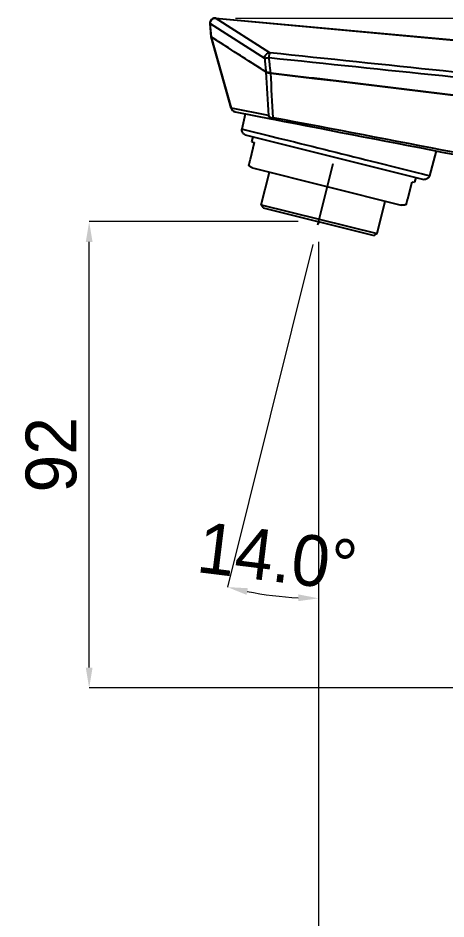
# Model space of a CAD drawing. Extents: x 0 to 948, y 0 to 695.
# Drawn here: x 417.3 to 501.5, y 299.8 to 477.2 of the extents above; entities that cross this region are included whole.
import ezdxf

# ---------------------------------------------------------------- set-up
doc = ezdxf.new("R2010")
doc.units = 0
doc.header["$LTSCALE"] = 10
doc.header["$MEASUREMENT"] = 0
doc.header["$PDMODE"] = 3
doc.header["$PDSIZE"] = -10
doc.linetypes.add('CENTER', pattern=[2, 1.25, -0.25, 0.25, -0.25])
doc.layers.get('0').update_dxf_attribs({"linetype": 'CONTINUOUS'})
doc.layers.get('DEFPOINTS').update_dxf_attribs({"linetype": 'CONTINUOUS'})
for name, color, linetype in [('1', 7, 'CONTINUOUS'), ('DEF_LAYER_ASSEM_MEMBER', 7, 'CONTINUOUS'), ('DEF_LAYER_SYMBOL', 7, 'CONTINUOUS'), ('레이어 1', 7, 'CONTINUOUS')]:
    doc.layers.add(name, color=color, linetype=linetype)
doc.styles.add('Daelim Dimension', font='')
doc.styles.get('Daelim Dimension').set_extended_font_data('나눔고딕')
doc.dimstyles.new('DEFAULT', dxfattribs={"dimscale": 2, "dimtxt": 2, "dimasz": 2, "dimexe": 0, "dimexo": 2, "dimgap": 1, "dimtad": 1, "dimdec": 0, "dimzin": 9, "dimdsep": 46, "dimtxsty": 'Daelim Dimension', "dimcen": 0.5, "dimclrd": 5, "dimclre": 5, "dimclrt": 256, "dimadec": 1, "dimazin": 0, "dimtfac": 1, "dimtdec": 0, "dimtix": 1, "dimtmove": 0, "dimatfit": 3, "dimfxl": 1, "dimtolj": 1, "dimtzin": 1, "dimlwd": 9, "dimlwe": 9, "dimarcsym": 0})

# ---------------------------------------------------------------- blocks, each defined once
blk = doc.blocks.new('*D4')
at = {"color": 5, "lineweight": 9, "ltscale": 0.5, "transparency": 16777216}
for p, q in [((460.06, 477.2), (669, 477.2)), ((669, 349.28), (669, 473.2)), ((636.16, 345.28), (669, 345.28))]:
    blk.add_line(p, q, dxfattribs=at)
at = {"color": 5, "ltscale": 0.5, "transparency": 16777216}
for points in [[(668.33, 473.2), (669.66, 473.2), (669, 477.2)], [(668.33, 349.28), (669.66, 349.28), (669, 345.28)]]:
    blk.add_solid(points, dxfattribs=at)
at = {"layer": 'DEFPOINTS', "color": 0, "ltscale": 0.5, "transparency": 16777216}
for p in [(456.06, 477.2), (669, 477.2), (632.16, 345.28)]:
    blk.add_point(p, dxfattribs=at)
at = {"color": 7, "ltscale": 0.5, "transparency": 16777216, "insert": (661.55, 411.24), "char_height": 10, "attachment_point": 5, "rotation": 90, "style": 'Daelim Dimension'}
blk.add_mtext('\\A1;132', dxfattribs=at)
blk = doc.blocks.new('*D5')
at = {"color": 5, "lineweight": 9, "ltscale": 0.5, "transparency": 16777216}
for p, q in [((476.45, 433.11), (476.45, 289.08)), ((604.25, 292.54), (604.25, 289.08)), ((600.25, 289.08), (480.45, 289.08))]:
    blk.add_line(p, q, dxfattribs=at)
at = {"color": 5, "ltscale": 0.5, "transparency": 16777216}
for points in [[(480.45, 289.75), (480.45, 288.42), (476.45, 289.08)], [(600.25, 289.75), (600.25, 288.42), (604.25, 289.08)]]:
    blk.add_solid(points, dxfattribs=at)
at = {"layer": 'DEFPOINTS', "color": 0, "ltscale": 0.5, "transparency": 16777216}
for p in [(476.45, 437.11), (604.25, 296.54), (476.45, 289.08)]:
    blk.add_point(p, dxfattribs=at)
at = {"color": 7, "ltscale": 0.5, "transparency": 16777216, "insert": (540.35, 296.53), "char_height": 10, "attachment_point": 5, "style": 'Daelim Dimension'}
blk.add_mtext('\\A1;128', dxfattribs=at)
blk = doc.blocks.new('*D6')
at = {"color": 5, "lineweight": 9, "ltscale": 0.5, "transparency": 16777216}
for p, q in [((472.45, 437.11), (431.28, 437.11)), ((431.28, 349.28), (431.28, 433.11)), ((568.37, 345.28), (431.28, 345.28))]:
    blk.add_line(p, q, dxfattribs=at)
at = {"color": 5, "ltscale": 0.5, "transparency": 16777216}
for points in [[(430.61, 433.11), (431.94, 433.11), (431.28, 437.11)], [(430.61, 349.28), (431.94, 349.28), (431.28, 345.28)]]:
    blk.add_solid(points, dxfattribs=at)
at = {"layer": 'DEFPOINTS', "color": 0, "ltscale": 0.5, "transparency": 16777216}
for p in [(431.28, 437.11), (476.45, 437.11), (572.37, 345.28)]:
    blk.add_point(p, dxfattribs=at)
at = {"color": 7, "ltscale": 0.5, "transparency": 16777216, "insert": (423.83, 391.2), "char_height": 10, "attachment_point": 5, "rotation": 90, "style": 'Daelim Dimension'}
blk.add_mtext('\\A1;92', dxfattribs=at)
blk = doc.blocks.new('*D0')
at = {"color": 5, "lineweight": 9, "ltscale": 0.5, "transparency": 16777216}
for p, q in [((475.32, 432.58), (458.49, 365.14)), ((476.45, 432.72), (476.45, 362.93))]:
    blk.add_line(p, q, dxfattribs=at)
blk.add_arc((476.45, 437.11), 74.18, 259.0755, 266.9102, dxfattribs=at)
at = {"color": 5, "ltscale": 0.5, "transparency": 16777216}
for points in [[(462.25, 363.62), (462.54, 364.92), (458.49, 365.14)], [(472.47, 363.7), (472.43, 362.37), (476.45, 362.93)]]:
    blk.add_solid(points, dxfattribs=at)
at = {"layer": 'DEFPOINTS', "color": 0, "ltscale": 0.5, "transparency": 16777216}
for p in [(479.62, 449.81), (476.45, 437.11), (476.45, 436.72), (476.29, 436.46), (464.41, 363.91)]:
    blk.add_point(p, dxfattribs=at)
at = {"color": 7, "ltscale": 0.5, "transparency": 16777216, "insert": (468.34, 371.11), "char_height": 10, "attachment_point": 5, "rotation": 352.9929, "style": 'Daelim Dimension'}
blk.add_mtext('\\A1;14.0°', dxfattribs=at)

msp = doc.modelspace()

# ---------------------------------------------------------------- linework, layer by layer
at = {"ltscale": 0.5}
msp.add_line((476.45, 437.11), (476.45, 436.72), dxfattribs=at)
at = {"layer": '1'}
for p, q in [((461.99, 454.22), (497.14, 445.44)), ((463.31, 452.85), (463.79, 452.73)), ((463.44, 447.68), (492.67, 440.37)), ((494.84, 444.98), (495.32, 444.86)), ((465.17, 440.44), (487.97, 434.75)), ((465.53, 439.83), (487.37, 434.39))]:
    msp.add_line(p, q, dxfattribs=at)
at = {"layer": 'DEF_LAYER_ASSEM_MEMBER', "color": 7, "linetype": 'Continuous'}
for p, q in [((465.17, 440.44), (466.77, 446.85)), ((465.53, 439.83), (465.17, 440.44)), ((487.97, 434.75), (489.57, 441.15)), ((487.37, 434.39), (487.97, 434.75))]:
    msp.add_line(p, q, dxfattribs=at)
at = {"layer": 'DEF_LAYER_SYMBOL', "color": 1, "linetype": 'CENTER', "lineweight": -3}
msp.add_line((476.29, 436.46), (479.62, 449.81), dxfattribs=at)
at = {"layer": '레이어 1', "lineweight": -3}
for p, q in [((455.31, 473.48), (455.07, 476.11)), ((455.34, 473.46), (455.1, 476.12)), ((455.1, 476.12), (465.8, 469.28)), ((455.6, 477.09), (455.6, 477.09)), ((456.15, 477.2), (542.93, 469.23)), ((456.15, 477.19), (456.15, 477.2)), ((466.85, 470.35), (456.15, 477.19)), ((456.15, 477.19), (456.15, 477.19)), ((456.15, 477.19), (542.74, 469.22)), ((459.24, 459.44), (455.31, 473.48)), ((459.27, 459.45), (455.35, 473.45)), ((459.24, 459.44), (459.27, 459.45)), ((466.61, 458.02), (459.27, 459.45)), ((460.02, 458.73), (460.02, 458.73)), ((460.02, 458.73), (467.36, 457.3)), ((461.38, 455.37), (462.06, 458.33)), ((476.39, 455.55), (470.12, 456.77)), ((463.79, 452.73), (462.94, 449.34)), ((463.31, 452.85), (463.55, 453.82)), ((499.59, 451.05), (498.28, 446.16)), ((495.57, 445.83), (495.32, 444.86)), ((493.99, 441.59), (494.84, 444.98))]:
    msp.add_line(p, q, dxfattribs=at)
for centre, start, end in [((456.06, 476.2), 117.2878, 185.1774), ((456.06, 476.2), 90, 117.2878), ((456.06, 476.2), 84.7421, 90), ((460.2, 459.71), 196.0588, 255.6099)]:
    msp.add_arc(centre, 1, start, end, dxfattribs=at)
at = {"layer": '레이어 1', "lineweight": -3, "extrusion": (0, 0, -1)}
for centre, major_axis, ratio, start_param, end_param in [((456.06, 476.2), (-0.996, -0.09), 0.00023, 0.000626, 0.265208), ((456.06, 476.2), (-0.538, -0.843), 0.945751, 0.938648, 2.641603), ((456.06, 476.2), (-0.458, 0.889), 0.959628, 6.283161, 6.870043), ((456.06, 476.2), (-0.458, 0.889), 0.959628, 6.283161, 6.870043), ((466.76, 469.37), (-0.538, -0.843), 0.945751, 0.938648, 2.641603), ((466.76, 469.37), (-0.104, -0.995), 0.077359, 1.626096, 2.984723), ((466.76, 469.37), (0.994, 0.109), 0.070509, 3.407479, 4.648566), ((460.21, 459.71), (-0.191, -0.982), 0.96876, 0, 1.118687), ((467.55, 458.28), (0.191, 0.982), 0.96876, 3.141592, 4.201128), ((467.67, 458.26), (-0.191, -0.982), 0.060803, 0, 0.775714), ((479.83, 450.77), (18.45, -4.61), 0.000013, 3.141493, 6.283185)]:
    msp.add_ellipse(centre, major_axis=major_axis, ratio=ratio, start_param=start_param, end_param=end_param, dxfattribs=at)
at = {"layer": '레이어 1', "lineweight": -3}
for points, knots in [([(455.31, 473.48), (455.31, 473.48), (455.31, 473.48), (455.31, 473.48), (455.31, 473.47), (455.32, 473.47), (455.33, 473.46), (455.34, 473.46)], [0, 0, 0, 0, 0.247164, 0.247164, 0.498109, 0.498109, 1, 1, 1, 1]), ([(455.34, 473.46), (455.33, 473.46), (455.32, 473.47), (455.31, 473.48), (455.31, 473.48), (455.31, 473.48), (455.31, 473.48), (455.31, 473.48)], [0, 0, 0, 0, 0.49631, 0.49631, 0.99262, 0.99262, 1, 1, 1, 1]), ([(466.1, 466.58), (465.63, 466.88), (465.16, 467.18), (463.61, 468.17), (462.54, 468.86), (460.39, 470.23), (459.31, 470.92), (457.27, 472.22), (456.31, 472.84), (455.35, 473.45)], [0, 0, 0, 0, 0.131097, 0.131097, 0.43134, 0.43134, 0.731583, 0.731583, 1, 1, 1, 1]), ([(603.34, 456.1), (580.59, 458.48), (557.85, 460.85), (512.35, 465.6), (489.6, 467.98), (466.85, 470.35)], [0, 0, 0, 0, 0.5, 0.5, 1, 1, 1, 1]), ([(465.8, 469.28), (465.84, 468.96), (465.87, 468.64), (465.96, 467.86), (466.01, 467.4), (466.07, 466.82), (466.08, 466.7), (466.1, 466.58)], [0, 0, 0, 0, 0.356036, 0.356036, 0.870662, 0.870662, 1, 1, 1, 1]), ([(466.69, 469.43), (489.44, 467.05), (512.19, 464.67), (557.68, 459.91), (580.43, 457.53), (603.18, 455.15)], [0, 0, 0, 0, 0.5, 0.5, 1, 1, 1, 1]), ([(467.03, 466.37), (466.96, 467.03), (466.88, 467.69), (466.81, 468.39), (466.8, 468.43), (466.76, 468.79), (466.73, 469.11), (466.69, 469.43)], [0, 0, 0, 0, 0.647173, 0.647173, 0.686887, 0.686887, 1, 1, 1, 1]), ([(466.33, 466.48), (466.3, 466.49), (466.27, 466.5), (466.23, 466.52), (466.22, 466.52), (466.2, 466.54), (466.19, 466.54), (466.15, 466.56), (466.14, 466.56), (466.1, 466.58), (466.09, 466.59), (466.07, 466.6)], [0, 0, 0, 0, 0.25, 0.25, 0.375, 0.375, 0.5, 0.5, 0.75, 0.75, 1, 1, 1, 1]), ([(466.1, 466.58), (466.12, 466.57), (466.15, 466.55), (466.21, 466.53), (466.23, 466.52), (466.26, 466.51), (466.27, 466.5), (466.3, 466.49), (466.31, 466.49), (466.32, 466.48)], [0, 0, 0, 0, 0.5, 0.5, 0.75, 0.75, 0.875, 0.875, 1, 1, 1, 1]), ([(466.59, 466.42), (466.54, 466.42), (466.49, 466.43), (466.4, 466.45), (466.36, 466.47), (466.32, 466.48)], [0, 0, 0, 0, 0.5, 0.5, 1, 1, 1, 1]), ([(466.33, 466.48), (466.37, 466.46), (466.41, 466.45), (466.5, 466.43), (466.55, 466.42), (466.6, 466.42)], [0, 0, 0, 0, 0.5, 0.5, 1, 1, 1, 1]), ([(466.59, 466.42), (466.62, 466.41), (466.66, 466.41), (466.71, 466.4), (466.73, 466.4), (466.76, 466.4), (466.78, 466.39), (466.87, 466.38), (466.95, 466.37), (467.03, 466.37)], [0, 0, 0, 0, 0.25, 0.25, 0.375, 0.375, 0.5, 0.5, 1, 1, 1, 1]), ([(467.02, 466.37), (466.94, 466.38), (466.87, 466.38), (466.78, 466.4), (466.76, 466.4), (466.73, 466.4), (466.71, 466.4), (466.66, 466.41), (466.63, 466.41), (466.6, 466.42)], [0, 0, 0, 0, 0.5, 0.5, 0.625, 0.625, 0.75, 0.75, 1, 1, 1, 1]), ([(466.63, 457.96), (466.64, 457.95), (466.64, 457.94), (466.65, 457.92), (466.66, 457.92), (466.67, 457.89), (466.68, 457.87), (466.7, 457.85), (466.71, 457.84), (466.72, 457.83), (466.74, 457.8), (466.76, 457.78), (466.81, 457.74), (466.84, 457.72), (466.89, 457.69), (466.91, 457.68), (466.94, 457.66), (466.96, 457.65), (467.02, 457.62), (467.06, 457.61), (467.14, 457.58), (467.18, 457.57), (467.25, 457.56), (467.27, 457.56), (467.31, 457.55), (467.34, 457.55), (467.38, 457.55), (467.4, 457.55), (467.44, 457.55), (467.45, 457.56), (467.46, 457.56), (467.47, 457.56), (467.48, 457.56), (467.48, 457.57), (467.49, 457.57)], [0, 0, 0, 0, 0.03125, 0.03125, 0.0625, 0.0625, 0.125, 0.125, 0.15625, 0.15625, 0.1875, 0.25, 0.25, 0.375, 0.375, 0.4375, 0.4375, 0.5, 0.5, 0.625, 0.625, 0.75, 0.75, 0.8125, 0.8125, 0.875, 0.875, 0.9375, 0.9375, 0.96875, 0.96875, 0.984375, 0.984375, 1, 1, 1, 1]), ([(467.48, 457.28), (467.47, 457.28), (467.46, 457.28), (467.45, 457.28), (467.44, 457.29), (467.43, 457.29), (467.42, 457.29), (467.41, 457.29), (467.41, 457.29), (467.4, 457.29), (467.39, 457.3), (467.38, 457.3), (467.38, 457.3), (467.37, 457.3), (467.37, 457.3), (467.36, 457.3)], [0, 0, 0, 0, 0.125, 0.125, 0.25, 0.25, 0.375, 0.375, 0.5, 0.5, 0.625, 0.625, 0.75, 0.75, 1, 1, 1, 1]), ([(467.48, 457.28), (479.3, 454.98), (491.13, 452.69), (514.77, 448.1), (526.6, 445.8), (550.25, 441.21), (562.07, 438.92), (585.72, 434.33), (597.55, 432.04), (609.37, 429.74)], [0, 0, 0, 0, 0.25, 0.25, 0.5, 0.5, 0.75, 0.75, 1, 1, 1, 1]), ([(609.41, 430.25), (597.59, 432.53), (585.77, 434.82), (562.12, 439.38), (550.3, 441.66), (526.65, 446.22), (514.82, 448.5), (491.17, 453.04), (479.35, 455.32), (467.52, 457.58)], [0, 0, 0, 0, 0.25, 0.25, 0.5, 0.5, 0.75, 0.75, 1, 1, 1, 1]), ([(461.99, 454.22), (461.98, 454.22), (461.93, 454.24), (461.81, 454.3), (461.6, 454.46), (461.42, 454.72), (461.34, 455.05), (461.36, 455.3), (461.39, 455.44), (461.4, 455.47)], [0, 0, 0, 0, 0.011443, 0.106191, 0.276495, 0.513281, 0.726861, 0.939111, 1, 1, 1, 1]), ([(462.94, 449.34), (462.93, 449.29), (462.92, 449.25), (462.91, 449.19), (462.91, 449.18), (462.9, 449.16), (462.9, 449.15), (462.89, 449.12), (462.89, 449.1), (462.88, 449.08), (462.88, 449.07), (462.87, 449.05), (462.87, 449.03), (462.86, 449), (462.85, 448.96), (462.84, 448.93), (462.83, 448.89), (462.83, 448.87), (462.82, 448.85), (462.82, 448.84), (462.81, 448.8), (462.81, 448.78), (462.79, 448.72), (462.78, 448.69), (462.77, 448.64), (462.77, 448.63), (462.76, 448.6), (462.76, 448.59), (462.75, 448.55), (462.74, 448.52), (462.73, 448.48), (462.73, 448.46), (462.72, 448.43), (462.71, 448.41), (462.7, 448.37), (462.7, 448.35), (462.69, 448.31), (462.68, 448.3), (462.68, 448.27), (462.68, 448.27), (462.67, 448.26), (462.67, 448.25), (462.67, 448.25), (462.67, 448.25), (462.67, 448.25)], [0, 0, 0, 0, 0.031242, 0.031242, 0.039052, 0.039052, 0.046863, 0.046863, 0.062484, 0.062484, 0.070294, 0.070294, 0.078105, 0.093726, 0.093726, 0.124968, 0.124968, 0.140589, 0.140589, 0.15621, 0.15621, 0.187452, 0.187452, 0.249935, 0.249935, 0.281177, 0.281177, 0.312419, 0.312419, 0.374903, 0.374903, 0.437387, 0.437387, 0.499871, 0.499871, 0.624838, 0.624838, 0.749806, 0.749806, 0.874774, 0.874774, 0.999742, 0.999742, 1, 1, 1, 1]), ([(463.44, 447.68), (463.38, 447.7), (463.23, 447.75), (463.02, 447.88), (462.82, 448.05), (462.72, 448.19), (462.68, 448.27)], [0, 0, 0, 0, 0.20629, 0.47823, 0.749967, 1, 1, 1, 1]), ([(498.27, 446.16), (498.25, 446.06), (498.17, 445.88), (497.99, 445.67), (497.79, 445.53), (497.6, 445.46), (497.43, 445.42), (497.29, 445.42), (497.19, 445.43), (497.15, 445.44), (497.14, 445.44)], [0, 0, 0, 0, 0.204911, 0.39335, 0.554324, 0.693254, 0.810658, 0.905212, 0.974761, 1, 1, 1, 1]), ([(492.67, 440.37), (492.67, 440.37), (492.67, 440.37), (492.67, 440.37), (492.66, 440.37), (492.66, 440.37), (492.66, 440.37), (492.66, 440.37)], [0, 0, 0, 0, 0.003756, 0.049725, 0.126934, 0.30782, 1, 1, 1, 1]), ([(493.73, 440.51), (493.69, 440.49), (493.58, 440.43), (493.38, 440.37), (493.16, 440.33), (492.98, 440.33), (492.84, 440.34), (492.74, 440.36), (492.69, 440.37), (492.68, 440.37), (492.67, 440.37), (492.67, 440.37)], [0, 0, 0, 0, 0.11611, 0.35121, 0.555191, 0.724673, 0.855142, 0.942793, 0.984253, 0.993999, 1, 1, 1, 1]), ([(493.72, 440.5), (493.72, 440.5), (493.72, 440.5), (493.72, 440.5), (493.72, 440.51), (493.72, 440.51), (493.72, 440.52), (493.73, 440.53), (493.73, 440.53), (493.73, 440.55), (493.74, 440.56), (493.74, 440.59), (493.75, 440.6), (493.75, 440.63), (493.75, 440.64), (493.76, 440.67), (493.77, 440.68), (493.77, 440.72), (493.78, 440.74), (493.79, 440.78), (493.8, 440.8), (493.81, 440.85), (493.82, 440.88), (493.83, 440.93), (493.83, 440.94), (493.84, 440.98), (493.84, 441), (493.85, 441.04), (493.86, 441.06), (493.87, 441.1), (493.88, 441.13), (493.89, 441.18), (493.9, 441.21), (493.91, 441.26), (493.91, 441.27), (493.92, 441.3), (493.93, 441.32), (493.93, 441.36), (493.94, 441.38), (493.95, 441.41), (493.95, 441.42), (493.95, 441.44), (493.96, 441.45), (493.97, 441.5), (493.98, 441.54), (493.99, 441.59)], [0, 0, 0, 0, 0.001584, 0.001584, 0.126386, 0.126386, 0.188787, 0.188787, 0.251188, 0.251188, 0.37599, 0.37599, 0.438391, 0.438391, 0.500792, 0.500792, 0.563193, 0.563193, 0.625594, 0.625594, 0.687995, 0.687995, 0.750396, 0.750396, 0.781596, 0.781596, 0.812797, 0.812797, 0.843997, 0.843997, 0.875198, 0.875198, 0.906398, 0.906398, 0.921999, 0.921999, 0.937599, 0.937599, 0.953199, 0.953199, 0.960999, 0.960999, 0.968799, 0.968799, 1, 1, 1, 1])]:
    msp.add_open_spline(points, degree=3, knots=knots, dxfattribs=at)
for points, degree in [([(455.35, 473.45), (455.35, 473.45), (455.35, 473.45), (455.34, 473.46)], 3), ([(466.07, 466.6), (462.5, 468.88), (458.93, 471.17), (455.35, 473.45)], 3), ([(466.07, 466.6), (466.25, 463.74), (466.43, 460.88), (466.61, 458.02)], 3), ([(466.67, 466.44), (466.56, 466.45), (466.45, 466.47), (466.33, 466.48)], 3), ([(467.52, 457.58), (467.35, 460.51), (467.18, 463.44), (467.02, 466.37)], 3), ([(604.19, 449.81), (467.02, 466.37)], 1), ([(467.03, 466.37), (512.79, 460.84), (558.54, 455.32), (604.3, 449.79)], 3), ([(466.61, 458.02), (466.61, 458), (466.62, 457.98), (466.63, 457.96)], 3), ([(467.49, 457.57), (467.5, 457.57), (467.51, 457.58), (467.52, 457.58)], 3)]:
    msp.add_open_spline(points, degree=degree, dxfattribs=at)

# ---------------------------------------------------------------- dimensions: what is measured, and where the dimension line sits
at = {"color": 5, "ltscale": 0.5}
for base, p1, p2, text, picture, middle in [((669, 477.2), (632.16, 345.28), (456.06, 477.2), '132', '*D4', (661.55, 411.24)), ((431.28, 437.11), (572.37, 345.28), (476.45, 437.11), '92', '*D6', (423.83, 391.2))]:
    dim = msp.add_linear_dim(base=base, p1=p1, p2=p2, angle=90, text=text, dimstyle='DEFAULT', override={"dimtxt": 5, "dimclrd": 5, "dimclre": 5, "dimclrt": 7}, dxfattribs=at)
    dim.commit()
    dim.dimension.update_dxf_attribs({"geometry": picture, "text_midpoint": middle})
dim = msp.add_angular_dim_2l(base=(464.41, 363.91), line1=((476.29, 436.46), (479.62, 449.81)), line2=((476.45, 437.11), (476.45, 436.72)), dimstyle='DEFAULT', override={"dimtxt": 5, "dimclrd": 5, "dimclre": 5, "dimclrt": 7}, dxfattribs=at)
dim.commit()
dim.dimension.update_dxf_attribs({"geometry": '*D0', "text_midpoint": (468.34, 371.11)})
dim = msp.add_linear_dim(base=(476.45, 289.08), p1=(604.25, 296.54), p2=(476.45, 437.11), text='128', dimstyle='DEFAULT', override={"dimtxt": 5, "dimclrd": 5, "dimclre": 5, "dimclrt": 7}, dxfattribs=at)
dim.commit()
dim.dimension.update_dxf_attribs({"geometry": '*D5', "text_midpoint": (540.35, 296.53)})

doc.saveas('drawing.dxf')
